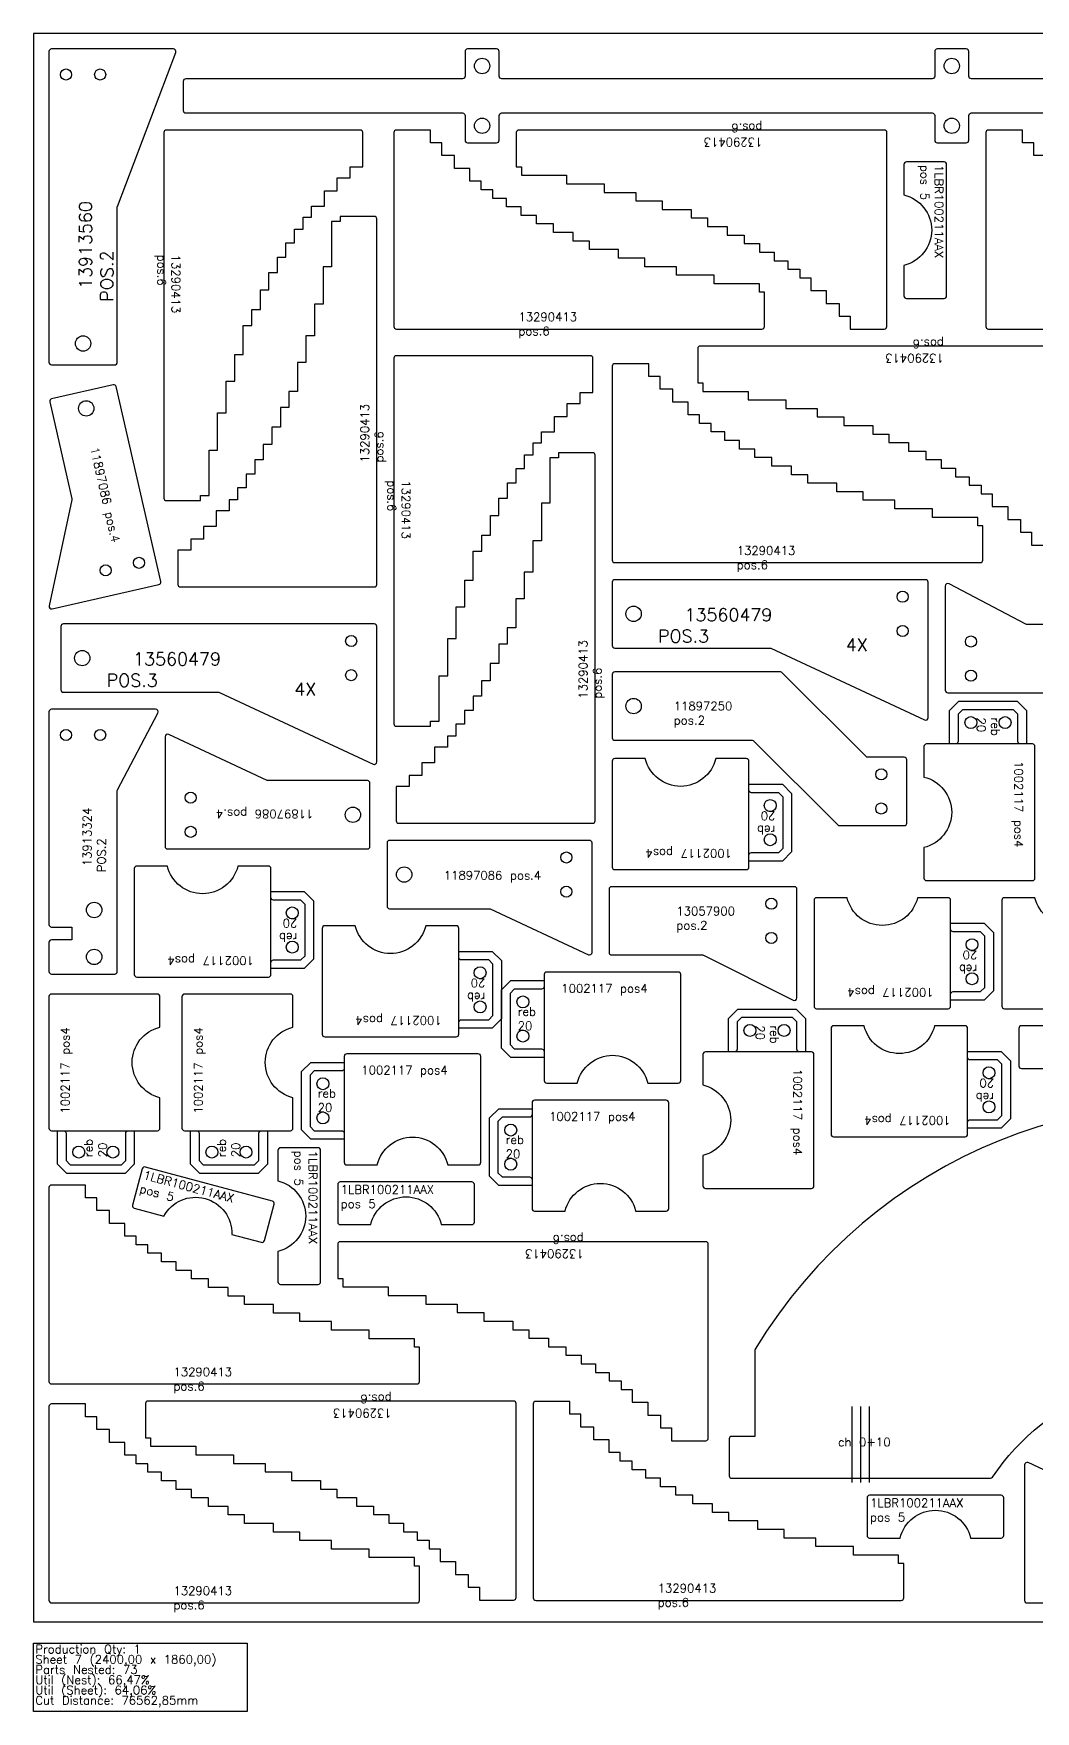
# Model space of a CAD drawing. Header units: millimetres. Extents: x 15120 to 17520, y -105 to 1860.
# Drawn here: x 15120 to 16293, y -105 to 1860 of the extents above; entities that cross this region are included whole.
import ezdxf

# ---------------------------------------------------------------- set-up
doc = ezdxf.new("R2010")
doc.units = ezdxf.units.MM
for name, color, linetype in [('1002117', 7, 'Continuous'), ('11897086v01', 7, 'Continuous'), ('11897250 v01', 7, 'Continuous'), ('13057900', 7, 'Continuous'), ('13290413', 7, 'Continuous'), ('13560479v0', 7, 'Continuous'), ('13660947v0', 7, 'Continuous'), ('13913324', 7, 'Continuous'), ('13913560', 7, 'Continuous'), ('13967109', 7, 'Continuous'), ('1LBR100211AAX', 7, 'Continuous'), ('Chanfro', 7, 'Continuous'), ('Rebaixo', 7, 'Continuous'), ('sheet', 24, 'Continuous'), ('Stats', 7, 'Continuous'), ('Texto', 7, 'Continuous')]:
    doc.layers.add(name, color=color, linetype=linetype)
doc.styles.get("Standard").update_dxf_attribs({"font": 'txt.shx'})

msp = doc.modelspace()

# ---------------------------------------------------------------- linework, layer by layer
at = {"layer": '1002117', "color": 3}
for points in [[(16162.7, 871, 0.414214), (16165.7, 868), (16289.7, 868, 0.414214), (16292.7, 871), (16292.7, 1025, 0.414214), (16289.7, 1028), (16275.7, 1028, -0.414214), (16272.7, 1031), (16272.7, 1063), (16267.7, 1068), (16207.7, 1068), (16202.7, 1063), (16202.7, 1031, -0.414214), (16199.7, 1028), (16165.7, 1028, 0.414213), (16162.7, 1025), (16162.7, 989.3, -0.786796), (16162.7, 906.7)], [(15800.7, 1010.9, 0.414214), (15797.7, 1007.9), (15797.7, 883.9, 0.414213), (15800.7, 880.9), (15954.7, 880.9, 0.414213), (15957.7, 883.9), (15957.7, 897.9, -0.414214), (15960.7, 900.9), (15992.7, 900.9), (15997.7, 905.9), (15997.7, 965.9), (15992.7, 970.9), (15960.7, 970.9, -0.414214), (15957.7, 973.9), (15957.7, 1007.9, 0.414214), (15954.7, 1010.9), (15919, 1010.9, -0.786796), (15836.4, 1010.9)], [(15241, 885.1, 0.414214), (15238, 882.1), (15238, 758.1, 0.414213), (15241, 755.1), (15395, 755.1, 0.414213), (15398, 758.1), (15398, 772.1, -0.414213), (15401, 775.1), (15433, 775.1), (15438, 780.1), (15438, 840.1), (15433, 845.1), (15401, 845.1, -0.414214), (15398, 848.1), (15398, 882.1, 0.414214), (15395, 885.1), (15359.3, 885.1, -0.786796), (15276.7, 885.1)], [(16037, 848, 0.414214), (16034, 845), (16034, 721, 0.414214), (16037, 718), (16191, 718, 0.414214), (16194, 721), (16194, 735, -0.414214), (16197, 738), (16229, 738), (16234, 743), (16234, 803), (16229, 808), (16197, 808, -0.414214), (16194, 811), (16194, 845, 0.414213), (16191, 848), (16155.3, 848, -0.786796), (16072.7, 848)], [(16257, 848, 0.414213), (16254, 845), (16254, 721, 0.414213), (16257, 718), (16411, 718, 0.414213), (16414, 721), (16414, 735, -0.414213), (16417, 738), (16449, 738), (16454, 743), (16454, 803), (16449, 808), (16417, 808, -0.414213), (16414, 811), (16414, 845, 0.414214), (16411, 848), (16375.3, 848, -0.786796), (16292.7, 848)], [(15461, 815.1, 0.414213), (15458, 812.1), (15458, 688.1, 0.414213), (15461, 685.1), (15615, 685.1, 0.414214), (15618, 688.1), (15618, 702.1, -0.414213), (15621, 705.1), (15653, 705.1), (15658, 710.1), (15658, 770.1), (15653, 775.1), (15621, 775.1, -0.414214), (15618, 778.1), (15618, 812.1, 0.414214), (15615, 815.1), (15579.3, 815.1, -0.786796), (15496.7, 815.1)], [(15875, 630.9, 0.414214), (15878, 633.9), (15878, 757.9, 0.414213), (15875, 760.9), (15721, 760.9, 0.414213), (15718, 757.9), (15718, 743.9, -0.414213), (15715, 740.9), (15683, 740.9), (15678, 735.9), (15678, 675.9), (15683, 670.9), (15715, 670.9, -0.414214), (15718, 667.9), (15718, 633.9, 0.414214), (15721, 630.9), (15756.7, 630.9, -0.786796), (15839.3, 630.9)], [(15268, 732.1, 0.414214), (15265, 735.1), (15141, 735.1, 0.414213), (15138, 732.1), (15138, 578.1, 0.414213), (15141, 575.1), (15155, 575.1, -0.414214), (15158, 572.1), (15158, 540.1), (15163, 535.1), (15223, 535.1), (15228, 540.1), (15228, 572.1, -0.414214), (15231, 575.1), (15265, 575.1, 0.414214), (15268, 578.1), (15268, 613.8, -0.786796), (15268, 696.4)], [(15423.8, 732.1, 0.414213), (15420.8, 735.1), (15296.8, 735.1, 0.414214), (15293.8, 732.1), (15293.8, 578.1, 0.414214), (15296.8, 575.1), (15310.8, 575.1, -0.414214), (15313.8, 572.1), (15313.8, 540.1), (15318.8, 535.1), (15378.8, 535.1), (15383.8, 540.1), (15383.8, 572.1, -0.414213), (15386.8, 575.1), (15420.8, 575.1, 0.414213), (15423.8, 578.1), (15423.8, 613.8, -0.786796), (15423.8, 696.4)], [(15903.9, 510.5, 0.414213), (15906.9, 507.5), (16030.9, 507.5, 0.414213), (16033.9, 510.5), (16033.9, 664.5, 0.414214), (16030.9, 667.5), (16016.9, 667.5, -0.414214), (16013.9, 670.5), (16013.9, 702.5), (16008.9, 707.5), (15948.9, 707.5), (15943.9, 702.5), (15943.9, 670.5, -0.414214), (15940.9, 667.5), (15906.9, 667.5, 0.414214), (15903.9, 664.5), (15903.9, 628.8, -0.786796), (15903.9, 546.2)], [(16056.9, 698, 0.414214), (16053.9, 695), (16053.9, 571, 0.414213), (16056.9, 568), (16210.9, 568, 0.414213), (16213.9, 571), (16213.9, 585, -0.414214), (16216.9, 588), (16248.9, 588), (16253.9, 593), (16253.9, 653), (16248.9, 658), (16216.9, 658, -0.414214), (16213.9, 661), (16213.9, 695, 0.414214), (16210.9, 698), (16175.2, 698, -0.786796), (16092.6, 698)], [(15640.8, 535.1, 0.414214), (15643.8, 538.1), (15643.8, 662.1, 0.414213), (15640.8, 665.1), (15486.8, 665.1, 0.414213), (15483.8, 662.1), (15483.8, 648.1, -0.414214), (15480.8, 645.1), (15448.8, 645.1), (15443.8, 640.1), (15443.8, 580.1), (15448.8, 575.1), (15480.8, 575.1, -0.414214), (15483.8, 572.1), (15483.8, 538.1, 0.414213), (15486.8, 535.1), (15522.5, 535.1, -0.786796), (15605.1, 535.1)], [(15860.8, 480.9, 0.414213), (15863.8, 483.9), (15863.8, 607.9, 0.414213), (15860.8, 610.9), (15706.8, 610.9, 0.414214), (15703.8, 607.9), (15703.8, 593.9, -0.414214), (15700.8, 590.9), (15668.8, 590.9), (15663.8, 585.9), (15663.8, 525.9), (15668.8, 520.9), (15700.8, 520.9, -0.414213), (15703.8, 517.9), (15703.8, 483.9, 0.414213), (15706.8, 480.9), (15742.5, 480.9, -0.786796), (15825.1, 480.9)]]:
    msp.add_lwpolyline(points, format="xyb", close=True, dxfattribs=at)
for centre in [(16217.7, 1053), (16257.7, 1053), (15982.7, 955.9), (15982.7, 915.9), (15423, 830.1), (15423, 790.1), (16219, 793), (15643, 760.1), (16219, 753), (15643, 720.1), (15693, 725.9), (15693, 685.9), (15958.9, 692.5), (15998.9, 692.5), (16238.9, 643), (15458.8, 630.1), (16238.9, 603), (15458.8, 590.1), (15678.8, 575.9), (15173, 550.1), (15213, 550.1), (15328.8, 550.1), (15368.8, 550.1), (15678.8, 535.9)]:
    msp.add_circle(centre, 7, dxfattribs=at)
at = {"layer": '11897086v01', "color": 2}
for points in [[(15141.2, 1432.3, 0.414214), (15138.9, 1428.7), (15164.8, 1315.3, -0.109517), (15164.8, 1314), (15138.1, 1189.8, 0.548619), (15141.7, 1186.2), (15266.7, 1214.7, 0.414213), (15269, 1218.3), (15216.9, 1446.5, 0.414213), (15213.3, 1448.7)], [(15514, 982.1, 0.414214), (15511, 985.1), (15394.7, 985.1, -0.109518), (15393.4, 985.4), (15278.3, 1039.1, 0.548619), (15274, 1036.4), (15274, 908.1, 0.414213), (15277, 905.1), (15511, 905.1, 0.414214), (15514, 908.1)], [(15534, 838.1, 0.414214), (15537, 835.1), (15653.4, 835.1, -0.109518), (15654.6, 834.8), (15769.8, 781.2, 0.548618), (15774, 783.9), (15774, 912.1, 0.414214), (15771, 915.1), (15537, 915.1, 0.414214), (15534, 912.1)]]:
    msp.add_lwpolyline(points, format="xyb", close=True, dxfattribs=at)
for centre, radius in [((15181.7, 1421), 9), ((15243.5, 1240.2), 6.5), ((15204.5, 1231.3), 6.5), ((15304, 965.1), 6.5), ((15494, 945.1), 9), ((15304, 925.1), 6.5), ((15744, 895.1), 6.5), ((15554, 875.1), 9), ((15744, 855.1), 6.5)]:
    msp.add_circle(centre, radius, dxfattribs=at)
at = {"layer": '11897250 v01', "color": 2}
msp.add_lwpolyline([(15961.5, 1032.4, -0.198912), (15963.6, 1031.5), (16061.8, 933.3, 0.198913), (16064, 932.4), (16139.7, 932.4, 0.414213), (16142.7, 935.4), (16142.7, 1009.4, 0.414214), (16139.7, 1012.4), (16097.1, 1012.4, -0.198913), (16095, 1013.3), (15996.7, 1111.5, 0.198912), (15994.6, 1112.4), (15800.7, 1112.4, 0.414214), (15797.7, 1109.4), (15797.7, 1035.4, 0.414213), (15800.7, 1032.4)], format="xyb", close=True, dxfattribs=at)
for centre, radius in [((15822.7, 1072.4), 9), ((16112.7, 992.4), 6.5), ((16112.7, 952.4), 6.5)]:
    msp.add_circle(centre, radius, dxfattribs=at)
at = {"layer": '13057900', "color": 2}
msp.add_lwpolyline([(15794, 783.9, 0.414214), (15797, 780.9), (15903.3, 780.9, -0.116433), (15904.7, 780.5), (16009.7, 728, 0.557537), (16014, 730.7), (16014, 857.9, 0.414214), (16011, 860.9), (15797, 860.9, 0.414213), (15794, 857.9)], format="xyb", close=True, dxfattribs=at)
for centre in [(15984, 840.9), (15984, 800.9)]:
    msp.add_circle(centre, 6.5, dxfattribs=at)
at = {"layer": '13290413', "color": 2}
for points in [[(15272.6, 1316, 0.414214), (15275.6, 1313), (15315.6, 1313), (15315.6, 1319), (15325.6, 1319), (15325.6, 1372), (15335.6, 1372), (15335.6, 1416), (15345.6, 1416), (15345.6, 1453), (15355.6, 1453), (15355.6, 1484), (15365.6, 1484), (15365.6, 1518), (15375.6, 1518), (15375.6, 1537), (15385.6, 1537), (15385.6, 1560), (15395.6, 1560), (15395.6, 1580), (15405.6, 1580), (15405.6, 1598), (15415.6, 1598), (15415.6, 1615), (15425.6, 1615), (15425.6, 1631), (15435.6, 1631), (15435.6, 1645), (15445.6, 1645), (15445.6, 1658), (15460.6, 1658), (15460.6, 1676), (15475.6, 1676), (15475.6, 1691), (15490.6, 1691), (15490.6, 1704), (15505.6, 1704), (15505.6, 1744, 0.414214), (15502.6, 1747), (15275.6, 1747, 0.414214), (15272.6, 1744)], [(15973, 1514, 0.414214), (15976, 1517), (15976, 1557), (15970, 1557), (15970, 1567), (15917, 1567), (15917, 1577), (15873, 1577), (15873, 1587), (15836, 1587), (15836, 1597), (15805, 1597), (15805, 1607), (15771, 1607), (15771, 1617), (15752, 1617), (15752, 1627), (15729, 1627), (15729, 1637), (15709, 1637), (15709, 1647), (15691, 1647), (15691, 1657), (15674, 1657), (15674, 1667), (15658, 1667), (15658, 1677), (15644, 1677), (15644, 1687), (15631, 1687), (15631, 1702), (15613, 1702), (15613, 1717), (15598, 1717), (15598, 1732), (15585, 1732), (15585, 1747), (15545, 1747, 0.414214), (15542, 1744), (15542, 1517, 0.414214), (15545, 1514)], [(15688.3, 1747, 0.414214), (15685.3, 1744), (15685.3, 1704), (15691.3, 1704), (15691.3, 1694), (15744.3, 1694), (15744.3, 1684), (15788.3, 1684), (15788.3, 1674), (15825.3, 1674), (15825.3, 1664), (15856.3, 1664), (15856.3, 1654), (15890.3, 1654), (15890.3, 1644), (15909.3, 1644), (15909.3, 1634), (15932.3, 1634), (15932.3, 1624), (15952.3, 1624), (15952.3, 1614), (15970.3, 1614), (15970.3, 1604), (15987.3, 1604), (15987.3, 1594), (16003.3, 1594), (16003.3, 1584), (16017.3, 1584), (16017.3, 1574), (16030.3, 1574), (16030.3, 1559), (16048.3, 1559), (16048.3, 1544), (16063.3, 1544), (16063.3, 1529), (16076.3, 1529), (16076.3, 1514), (16116.3, 1514, 0.414213), (16119.3, 1517), (16119.3, 1744, 0.414214), (16116.3, 1747)], [(15522, 1642.9, 0.414214), (15519, 1645.9), (15479, 1645.9), (15479, 1639.9), (15469, 1639.9), (15469, 1586.9), (15459, 1586.9), (15459, 1542.9), (15449, 1542.9), (15449, 1505.9), (15439, 1505.9), (15439, 1474.9), (15429, 1474.9), (15429, 1440.9), (15419, 1440.9), (15419, 1421.9), (15409, 1421.9), (15409, 1398.9), (15399, 1398.9), (15399, 1378.9), (15389, 1378.9), (15389, 1360.9), (15379, 1360.9), (15379, 1343.9), (15369, 1343.9), (15369, 1327.9), (15359, 1327.9), (15359, 1313.9), (15349, 1313.9), (15349, 1300.9), (15334, 1300.9), (15334, 1282.9), (15319, 1282.9), (15319, 1267.9), (15304, 1267.9), (15304, 1254.9), (15289, 1254.9), (15289, 1214.9, 0.414214), (15292, 1211.9), (15519, 1211.9, 0.414214), (15522, 1214.9)], [(15542, 1051.7, 0.414214), (15545, 1048.7), (15585, 1048.7), (15585, 1054.7), (15595, 1054.7), (15595, 1107.7), (15605, 1107.7), (15605, 1151.7), (15615, 1151.7), (15615, 1188.7), (15625, 1188.7), (15625, 1219.7), (15635, 1219.7), (15635, 1253.7), (15645, 1253.7), (15645, 1272.7), (15655, 1272.7), (15655, 1295.7), (15665, 1295.7), (15665, 1315.7), (15675, 1315.7), (15675, 1333.7), (15685, 1333.7), (15685, 1350.7), (15695, 1350.7), (15695, 1366.7), (15705, 1366.7), (15705, 1380.7), (15715, 1380.7), (15715, 1393.7), (15730, 1393.7), (15730, 1411.7), (15745, 1411.7), (15745, 1426.7), (15760, 1426.7), (15760, 1439.7), (15775, 1439.7), (15775, 1479.7, 0.414214), (15772, 1482.7), (15545, 1482.7, 0.414214), (15542, 1479.7)], [(16228.7, 1240.4, 0.414214), (16231.7, 1243.4), (16231.7, 1283.4), (16225.7, 1283.4), (16225.7, 1293.4), (16172.7, 1293.4), (16172.7, 1303.4), (16128.7, 1303.4), (16128.7, 1313.4), (16091.7, 1313.4), (16091.7, 1323.4), (16060.7, 1323.4), (16060.7, 1333.4), (16026.7, 1333.4), (16026.7, 1343.4), (16007.7, 1343.4), (16007.7, 1353.4), (15984.7, 1353.4), (15984.7, 1363.4), (15964.7, 1363.4), (15964.7, 1373.4), (15946.7, 1373.4), (15946.7, 1383.4), (15929.7, 1383.4), (15929.7, 1393.4), (15913.7, 1393.4), (15913.7, 1403.4), (15899.7, 1403.4), (15899.7, 1413.4), (15886.7, 1413.4), (15886.7, 1428.4), (15868.7, 1428.4), (15868.7, 1443.4), (15853.7, 1443.4), (15853.7, 1458.4), (15840.7, 1458.4), (15840.7, 1473.4), (15800.7, 1473.4, 0.414214), (15797.7, 1470.4), (15797.7, 1243.4, 0.414214), (15800.7, 1240.4)], [(15777.7, 1366.1, 0.414214), (15774.7, 1369.1), (15734.7, 1369.1), (15734.7, 1363.1), (15724.7, 1363.1), (15724.7, 1310.1), (15714.7, 1310.1), (15714.7, 1266.1), (15704.7, 1266.1), (15704.7, 1229.1), (15694.7, 1229.1), (15694.7, 1198.1), (15684.7, 1198.1), (15684.7, 1164.1), (15674.7, 1164.1), (15674.7, 1145.1), (15664.7, 1145.1), (15664.7, 1122.1), (15654.7, 1122.1), (15654.7, 1102.1), (15644.7, 1102.1), (15644.7, 1084.1), (15634.7, 1084.1), (15634.7, 1067.1), (15624.7, 1067.1), (15624.7, 1051.1), (15614.7, 1051.1), (15614.7, 1037.1), (15604.7, 1037.1), (15604.7, 1024.1), (15589.7, 1024.1), (15589.7, 1006.1), (15574.7, 1006.1), (15574.7, 991.1), (15559.7, 991.1), (15559.7, 978.1), (15544.7, 978.1), (15544.7, 938.1, 0.414214), (15547.7, 935.1), (15774.7, 935.1, 0.414214), (15777.7, 938.1)], [(15569, 278.5, 0.414213), (15572, 281.5), (15572, 321.5), (15566, 321.5), (15566, 331.5), (15513, 331.5), (15513, 341.5), (15469, 341.5), (15469, 351.5), (15432, 351.5), (15432, 361.5), (15401, 361.5), (15401, 371.5), (15367, 371.5), (15367, 381.5), (15348, 381.5), (15348, 391.5), (15325, 391.5), (15325, 401.5), (15305, 401.5), (15305, 411.5), (15287, 411.5), (15287, 421.5), (15270, 421.5), (15270, 431.5), (15254, 431.5), (15254, 441.5), (15240, 441.5), (15240, 451.5), (15227, 451.5), (15227, 466.5), (15209, 466.5), (15209, 481.5), (15194, 481.5), (15194, 496.5), (15181, 496.5), (15181, 511.5), (15141, 511.5, 0.414214), (15138, 508.5), (15138, 281.5, 0.414213), (15141, 278.5)], [(15479.2, 445.1, 0.414214), (15476.2, 442.1), (15476.2, 402.1), (15482.2, 402.1), (15482.2, 392.1), (15535.2, 392.1), (15535.2, 382.1), (15579.2, 382.1), (15579.2, 372.1), (15616.2, 372.1), (15616.2, 362.1), (15647.2, 362.1), (15647.2, 352.1), (15681.2, 352.1), (15681.2, 342.1), (15700.2, 342.1), (15700.2, 332.1), (15723.2, 332.1), (15723.2, 322.1), (15743.2, 322.1), (15743.2, 312.1), (15761.2, 312.1), (15761.2, 302.1), (15778.2, 302.1), (15778.2, 292.1), (15794.2, 292.1), (15794.2, 282.1), (15808.2, 282.1), (15808.2, 272.1), (15821.2, 272.1), (15821.2, 257.1), (15839.2, 257.1), (15839.2, 242.1), (15854.2, 242.1), (15854.2, 227.1), (15867.2, 227.1), (15867.2, 212.1), (15907.2, 212.1, 0.414214), (15910.2, 215.1), (15910.2, 442.1, 0.414214), (15907.2, 445.1)], [(15254.1, 258.5, 0.414214), (15251.1, 255.5), (15251.1, 215.5), (15257.1, 215.5), (15257.1, 205.5), (15310.1, 205.5), (15310.1, 195.5), (15354.1, 195.5), (15354.1, 185.5), (15391.1, 185.5), (15391.1, 175.5), (15422.1, 175.5), (15422.1, 165.5), (15456.1, 165.5), (15456.1, 155.5), (15475.1, 155.5), (15475.1, 145.5), (15498.1, 145.5), (15498.1, 135.5), (15518.1, 135.5), (15518.1, 125.5), (15536.1, 125.5), (15536.1, 115.5), (15553.1, 115.5), (15553.1, 105.5), (15569.1, 105.5), (15569.1, 95.5), (15583.1, 95.5), (15583.1, 85.5), (15596.1, 85.5), (15596.1, 70.5), (15614.1, 70.5), (15614.1, 55.5), (15629.1, 55.5), (15629.1, 40.5), (15642.1, 40.5), (15642.1, 25.5), (15682.1, 25.5, 0.414213), (15685.1, 28.5), (15685.1, 255.5, 0.414214), (15682.1, 258.5)], [(16136.1, 25.1, 0.414214), (16139.1, 28.1), (16139.1, 68.1), (16133.1, 68.1), (16133.1, 78.1), (16080.1, 78.1), (16080.1, 88.1), (16036.1, 88.1), (16036.1, 98.1), (15999.1, 98.1), (15999.1, 108.1), (15968.1, 108.1), (15968.1, 118.1), (15934.1, 118.1), (15934.1, 128.1), (15915.1, 128.1), (15915.1, 138.1), (15892.1, 138.1), (15892.1, 148.1), (15872.1, 148.1), (15872.1, 158.1), (15854.1, 158.1), (15854.1, 168.1), (15837.1, 168.1), (15837.1, 178.1), (15821.1, 178.1), (15821.1, 188.1), (15807.1, 188.1), (15807.1, 198.1), (15794.1, 198.1), (15794.1, 213.1), (15776.1, 213.1), (15776.1, 228.1), (15761.1, 228.1), (15761.1, 243.1), (15748.1, 243.1), (15748.1, 258.1), (15708.1, 258.1, 0.414214), (15705.1, 255.1), (15705.1, 28.1, 0.414213), (15708.1, 25.1)], [(15569, 22.1, 0.414213), (15572, 25.1), (15572, 65.1), (15566, 65.1), (15566, 75.1), (15513, 75.1), (15513, 85.1), (15469, 85.1), (15469, 95.1), (15432, 95.1), (15432, 105.1), (15401, 105.1), (15401, 115.1), (15367, 115.1), (15367, 125.1), (15348, 125.1), (15348, 135.1), (15325, 135.1), (15325, 145.1), (15305, 145.1), (15305, 155.1), (15287, 155.1), (15287, 165.1), (15270, 165.1), (15270, 175.1), (15254, 175.1), (15254, 185.1), (15240, 185.1), (15240, 195.1), (15227, 195.1), (15227, 210.1), (15209, 210.1), (15209, 225.1), (15194, 225.1), (15194, 240.1), (15181, 240.1), (15181, 255.1), (15141, 255.1, 0.414214), (15138, 252.1), (15138, 25.1, 0.414214), (15141, 22.1)]]:
    msp.add_lwpolyline(points, format="xyb", close=True, dxfattribs=at)
for points in [[(16306.3, 1717), (16291.3, 1717), (16291.3, 1732), (16278.3, 1732), (16278.3, 1747), (16238.3, 1747, 0.414214), (16235.3, 1744), (16235.3, 1517, 0.414214), (16238.3, 1514), (16666.3, 1514, 0.414214)], [(16328.8, 1494), (15900.8, 1494, 0.414214), (15897.8, 1491), (15897.8, 1451), (15903.8, 1451), (15903.8, 1441), (15956.8, 1441), (15956.8, 1431), (16000.8, 1431), (16000.8, 1421), (16037.8, 1421), (16037.8, 1411), (16068.8, 1411), (16068.8, 1401), (16102.8, 1401), (16102.8, 1391), (16121.8, 1391), (16121.8, 1381), (16144.8, 1381), (16144.8, 1371), (16164.8, 1371), (16164.8, 1361), (16182.8, 1361), (16182.8, 1351), (16199.8, 1351), (16199.8, 1341), (16215.8, 1341), (16215.8, 1331), (16229.8, 1331), (16229.8, 1321), (16242.8, 1321), (16242.8, 1306), (16260.8, 1306), (16260.8, 1291), (16275.8, 1291), (16275.8, 1276), (16288.8, 1276), (16288.8, 1261), (16328.8, 1261, 0.414214)]]:
    msp.add_lwpolyline(points, format="xyb", dxfattribs=at)
at = {"layer": '13560479v0', "color": 2}
for points in [[(15797.7, 1143.4, 0.414213), (15800.7, 1140.4), (15982.1, 1140.4, -0.109518), (15983.3, 1140.1), (16163.5, 1056.1, 0.548619), (16167.7, 1058.8), (16167.7, 1217.4, 0.414214), (16164.7, 1220.4), (15800.7, 1220.4, 0.414214), (15797.7, 1217.4)], [(15152, 1091.6, 0.414214), (15155, 1088.6), (15336.4, 1088.6, -0.109518), (15337.6, 1088.4), (15517.8, 1004.4, 0.548619), (15522, 1007.1), (15522, 1165.6, 0.414214), (15519, 1168.6), (15155, 1168.6, 0.414214), (15152, 1165.6)], [(16650.5, 99.1, 0.414213), (16647.5, 102.1), (16466.2, 102.1, -0.109518), (16464.9, 102.4), (16284.8, 186.4, 0.548619), (16280.5, 183.7), (16280.5, 25.1, 0.414214), (16283.5, 22.1), (16647.5, 22.1, 0.414214), (16650.5, 25.1)]]:
    msp.add_lwpolyline(points, format="xyb", close=True, dxfattribs=at)
for centre, radius in [((16137.7, 1200.4), 6.5), ((15822.7, 1180.4), 9), ((16137.7, 1160.4), 6.5), ((15492, 1148.6), 6.5), ((15177, 1128.6), 9), ((15492, 1108.6), 6.5)]:
    msp.add_circle(centre, radius, dxfattribs=at)
at = {"layer": '13660947v0', "color": 2}
msp.add_lwpolyline([(16612.3, 1807), (16218.3, 1807, -0.414213), (16215.3, 1810), (16215.3, 1839, 0.414214), (16212.3, 1842), (16178.3, 1842, 0.414213), (16175.3, 1839), (16175.3, 1810, -0.414214), (16172.3, 1807), (15668.3, 1807, -0.414214), (15665.3, 1810), (15665.3, 1839, 0.414214), (15662.3, 1842), (15628.3, 1842, 0.414214), (15625.3, 1839), (15625.3, 1810, -0.414214), (15622.3, 1807), (15298.3, 1807, 0.414214), (15295.3, 1804), (15295.3, 1770, 0.414213), (15298.3, 1767), (15622.3, 1767, -0.414214), (15625.3, 1764), (15625.3, 1735, 0.414213), (15628.3, 1732), (15662.3, 1732, 0.414214), (15665.3, 1735), (15665.3, 1764, -0.414213), (15668.3, 1767), (16172.3, 1767, -0.414214), (16175.3, 1764), (16175.3, 1735, 0.414213), (16178.3, 1732), (16212.3, 1732, 0.414214), (16215.3, 1735), (16215.3, 1764, -0.414213), (16218.3, 1767), (16612.3, 1767, -0.414214)], format="xyb", dxfattribs=at)
for centre in [(15645.3, 1822), (16195.3, 1822), (15645.3, 1752), (16195.3, 1752)]:
    msp.add_circle(centre, 9, dxfattribs=at)
at = {"layer": '13913324', "color": 2}
for points in [[(16494.7, 1088, 0.414213), (16497.7, 1091), (16497.7, 1165, 0.414213), (16494.7, 1168), (16283.5, 1168, -0.121716), (16282.1, 1168.3), (16192.1, 1215.7, 0.564383), (16187.7, 1213), (16187.7, 1091, 0.414213), (16190.7, 1088), (16439.7, 1088, 0.414213), (16442.7, 1091), (16442.7, 1115), (16457.7, 1115), (16457.7, 1091, 0.414213), (16460.7, 1088)], [(15138, 761.6, 0.414213), (15141, 758.6), (15215, 758.6, 0.414214), (15218, 761.6), (15218, 972.9, -0.121715), (15218.3, 974.3), (15265.7, 1064.2, 0.564383), (15263, 1068.6), (15141, 1068.6, 0.414213), (15138, 1065.6), (15138, 816.6, 0.414213), (15141, 813.6), (15165, 813.6), (15165, 798.6), (15141, 798.6, 0.414214), (15138, 795.6)]]:
    msp.add_lwpolyline(points, format="xyb", close=True, dxfattribs=at)
for centre, radius in [((16217.7, 1148), 6.5), ((16217.7, 1108), 6.5), ((15158, 1038.6), 6.5), ((15198, 1038.6), 6.5), ((15191, 833.6), 9), ((15191, 778.6), 9)]:
    msp.add_circle(centre, radius, dxfattribs=at)
at = {"layer": '13913560', "color": 2}
msp.add_lwpolyline([(15215, 1472, 0.414214), (15218, 1475), (15218, 1656.5, -0.09068), (15218.2, 1657.5), (15286.5, 1837.9, 0.524598), (15283.7, 1842), (15141, 1842, 0.414213), (15138, 1839), (15138, 1475, 0.414213), (15141, 1472)], format="xyb", close=True, dxfattribs=at)
for centre, radius in [((15158, 1812), 6.5), ((15198, 1812), 6.5), ((15178, 1497), 9)]:
    msp.add_circle(centre, radius, dxfattribs=at)
at = {"layer": '13967109', "color": 2}
msp.add_lwpolyline([(16384.7, 472.1), (16564.7, 472.1, -0.414214), (16574.7, 462.1), (16574.7, 275.7, 0.308866), (16576.6, 272.9, -0.296326), (16754.4, 25, 0.400817), (16757.4, 22.1), (17066.5, 22.1, 0.42066), (17069.5, 25.2, 0.751221), (15965.1, 319.3, 0.136463), (15964.7, 317.7), (15964.7, 217.1), (15937.7, 217.1, 0.414214), (15934.7, 214.1), (15934.7, 171.1, 0.414213), (15937.7, 168.1), (16240.6, 168.1, 0.24848), (16243, 169.4, -0.151564), (16372.8, 272.9, 0.308866), (16374.7, 275.7), (16374.7, 462.1, -0.414214)], format="xyb", close=True, dxfattribs=at)
at = {"layer": '1LBR100211AAX', "color": 2}
for points in [[(16186.3, 1709.8), (16142.3, 1709.8, 0.414213), (16139.3, 1706.8), (16139.3, 1671.1, -0.786796), (16139.3, 1588.5), (16139.3, 1552.8, 0.414213), (16142.3, 1549.8), (16186.3, 1549.8, 0.414214), (16189.3, 1552.8), (16189.3, 1706.8, 0.414213)], [(16433.9, 651), (16433.9, 695, 0.414214), (16430.9, 698), (16395.2, 698, -0.786796), (16312.6, 698), (16276.9, 698, 0.414214), (16273.9, 695), (16273.9, 651, 0.414213), (16276.9, 648), (16430.9, 648, 0.414213)], [(15453.2, 555.1), (15409.2, 555.1, 0.414213), (15406.2, 552.1), (15406.2, 516.4, -0.786796), (15406.2, 433.8), (15406.2, 398.1, 0.414214), (15409.2, 395.1), (15453.2, 395.1, 0.414213), (15456.2, 398.1), (15456.2, 552.1, 0.414214)], [(15247.3, 530.4), (15235.9, 487.9, 0.414214), (15238, 484.3), (15272.5, 475, -0.786796), (15352.3, 453.6), (15386.7, 444.4, 0.414213), (15390.4, 446.5), (15401.8, 489, 0.414214), (15399.7, 492.7), (15250.9, 532.6, 0.414213)], [(15476.2, 512.1), (15476.2, 468.1, 0.414214), (15479.2, 465.1), (15514.8, 465.1, -0.786796), (15597.5, 465.1), (15633.2, 465.1, 0.414214), (15636.2, 468.1), (15636.2, 512.1, 0.414213), (15633.2, 515.1), (15479.2, 515.1, 0.414213)], [(16096.1, 145.1), (16096.1, 101.1, 0.414213), (16099.1, 98.1), (16134.8, 98.1, -0.786796), (16217.4, 98.1), (16253.1, 98.1, 0.414213), (16256.1, 101.1), (16256.1, 145.1, 0.414214), (16253.1, 148.1), (16099.1, 148.1, 0.414214)]]:
    msp.add_lwpolyline(points, format="xyb", close=True, dxfattribs=at)
at = {"layer": 'Chanfro', "color": 2}
for p, q in [((16078.4, 252.1), (16078.4, 163.1)), ((16088.4, 252.1), (16088.4, 163.1)), ((16098.4, 252.1), (16098.4, 163.1))]:
    msp.add_line(p, q, dxfattribs=at)
at = {"layer": 'Rebaixo', "color": 3}
for points in [[(16192.7, 1028), (16192.7, 1067.1), (16203.6, 1078), (16271.9, 1078), (16282.7, 1067.1), (16282.7, 1028)], [(15957.7, 980.9), (15996.9, 980.9), (16007.7, 970), (16007.7, 901.7), (15996.9, 890.9), (15957.7, 890.9)], [(15398, 855.1), (15437.1, 855.1), (15448, 844.3), (15448, 776), (15437.1, 765.1), (15398, 765.1)], [(16194, 818), (16233.2, 818), (16244, 807.1), (16244, 738.9), (16233.2, 728), (16194, 728)], [(15618, 785.1), (15657.1, 785.1), (15668, 774.3), (15668, 706), (15657.1, 695.1), (15618, 695.1)], [(15718, 660.9), (15678.9, 660.9), (15668, 671.7), (15668, 740), (15678.9, 750.9), (15718, 750.9)], [(15933.9, 667.5), (15933.9, 706.6), (15944.8, 717.5), (16013, 717.5), (16023.9, 706.6), (16023.9, 667.5)], [(15483.8, 565.1), (15444.7, 565.1), (15433.8, 576), (15433.8, 644.3), (15444.7, 655.1), (15483.8, 655.1)], [(16213.9, 668), (16253, 668), (16263.9, 657.1), (16263.9, 588.9), (16253, 578), (16213.9, 578)], [(15703.8, 510.9), (15664.7, 510.9), (15653.8, 521.7), (15653.8, 590), (15664.7, 600.9), (15703.8, 600.9)], [(15238, 575.1), (15238, 536), (15227.1, 525.1), (15158.9, 525.1), (15148, 536), (15148, 575.1)], [(15393.8, 575.1), (15393.8, 536), (15383, 525.1), (15314.7, 525.1), (15303.8, 536), (15303.8, 575.1)]]:
    msp.add_lwpolyline(points, close=True, dxfattribs=at)
at = {"layer": 'sheet', "color": 7}
msp.add_lwpolyline([(15120, 0), (17520, 0), (17520, 1860), (15120, 1860)], close=True, dxfattribs=at)
at = {"layer": 'Stats', "color": 151}
msp.add_lwpolyline([(15120, -25), (15370, -25), (15370, -105), (15120, -105), (15120, -25)], close=True, dxfattribs=at)

# ---------------------------------------------------------------- texts
at = {"layer": 'Chanfro', "color": 2}
msp.add_text('ch 0+10', height=10, dxfattribs=at).set_placement((16062, 205.5))
at = {"layer": 'Rebaixo', "color": 3, "char_height": 10, "attachment_point": 1}
for insert, rotation in [((16251.5, 1059), 270), ((15988.8, 922.1), 180), ((15429, 796.4), 180), ((16225.1, 759.2), 180), ((15649, 726.4), 180), ((15992.7, 698.5), 270), ((16244.9, 609.2), 180), ((15179.2, 544.1), 90), ((15335.1, 544.1), 90)]:
    msp.add_mtext_dynamic_manual_height_columns('reb\\P20', width=33.653, gutter_width=12.5, heights=[0], dxfattribs=dict(at, insert=insert, rotation=rotation))
for insert in [(15687, 719.6), (15452.8, 623.9), (15672.8, 569.6)]:
    msp.add_mtext_dynamic_manual_height_columns('reb\\P20', width=33.653, gutter_width=12.5, heights=[0], dxfattribs=dict(at, insert=insert))
at = {"layer": 'Stats', "color": 60}
for s, p in [('Sheet 7 (2400,00 x 1860,00)', (15122, -49)), ('Production Qty: 1', (15122, -37)), ('Parts Nested: 73', (15122, -61)), ('Util (Nest): 66,47%', (15122, -73)), ('Util (Sheet): 64,06%', (15122, -85)), ('Cut Distance: 76562,85mm', (15122, -97))]:
    msp.add_text(s, height=10, dxfattribs=at).set_placement(p)
at = {"layer": 'Texto', "color": 2, "attachment_point": 1}
for s, insert, char_height, width, rotation in [('13290413 pos.6', (15973.5, 1727.8), 10, 105.178, 180), ('1LBR100211AAX pos 5', (16185.4, 1706.2), 10, 131.995, 270), ('{\\W1.106633; }13913560 POS.2', (15173.3, 1546.1), 15, 170.283, 90), ('13290413 pos.6', (15291.7, 1601.1), 10, 105.178, 270), ('13290413 pos.6', (16186, 1474.8), 10, 105.178, 180), ('13290413 pos.6', (15502.9, 1357.7), 10, 105.178, 90), ('11897086 pos.4', (15196, 1376.6), 10, 144.594, 282.8571), ('13290413 pos.6', (15561.2, 1336.8), 10, 105.178, 270), ('13290413 pos.6', (15758.6, 1081), 10, 105.178, 90), ('{\\W0.795953; }13913324 POS.2', (15177.8, 877.8), 10, 111.11, 90), ('11897086 pos.4', (15447.6, 941), 10, 144.594, 180), ('1LBR100211AAX pos 5', (15452.2, 551.6), 10, 131.995, 270), ('1LBR100211AAX pos 5', (15250.4, 528.6), 10, 131.995, 345), ('13290413 pos.6', (15764.3, 426), 10, 105.178, 180), ('13290413 pos.6', (15539.3, 239.3), 10, 105.178, 180)]:
    msp.add_mtext(s, dxfattribs=dict(at, insert=insert, char_height=char_height, width=width, rotation=rotation))
for s, insert, char_height, width in [('13290413 pos.6', (15687.9, 1533.2), 10, 105.178), ('13290413 pos.6', (15943.6, 1259.5), 10, 105.178), ('{\\W2.317325; }13560479 POS.3', (15851.3, 1186.8), 15, 184.534), ('{\\W1.125578; }4X', (16071.1, 1151.6), 15, 38.338), ('{\\W2.317325; }13560479 POS.3', (15205.6, 1135.1), 15, 184.534), ('{\\W1.125578; }4X', (15425.4, 1099.8), 15, 38.338), ('11897250 pos.2', (15869.8, 1077.5), 10, 99.439), ('11897086 pos.4', (15600.5, 879.2), 10, 144.594), ('13057900 pos.2', (15872.8, 837.3), 10, 56.183), ('1LBR100211AAX pos 5', (15479.7, 511.2), 10, 131.995), ('13290413 pos.6', (15283.9, 297.6), 10, 105.178), ('1LBR100211AAX pos 5', (16099.7, 144.2), 10, 131.995), ('13290413 pos.6', (15283.9, 41.3), 10, 105.178), ('13290413 pos.6', (15851, 44.3), 10, 105.178)]:
    msp.add_mtext(s, dxfattribs=dict(at, insert=insert, char_height=char_height, width=width))
at = {"layer": 'Texto', "color": 3, "char_height": 10, "width": 126.181, "attachment_point": 1}
for insert, rotation in [((16278.7, 1008), 270), ((15937.8, 894.9), 180), ((15378, 769.2), 180), ((16174.1, 732.1), 180), ((15598, 699.2), 180), ((15152.1, 595.1), 90), ((15307.9, 595.1), 90), ((16019.8, 647.5), 270), ((16193.9, 582.1), 180)]:
    msp.add_mtext('1002117 pos4', dxfattribs=dict(at, insert=insert, rotation=rotation))
for insert in [(15738, 746.8), (15503.8, 651.1), (15723.8, 596.8)]:
    msp.add_mtext('1002117 pos4', dxfattribs=dict(at, insert=insert))

doc.saveas('drawing.dxf')
